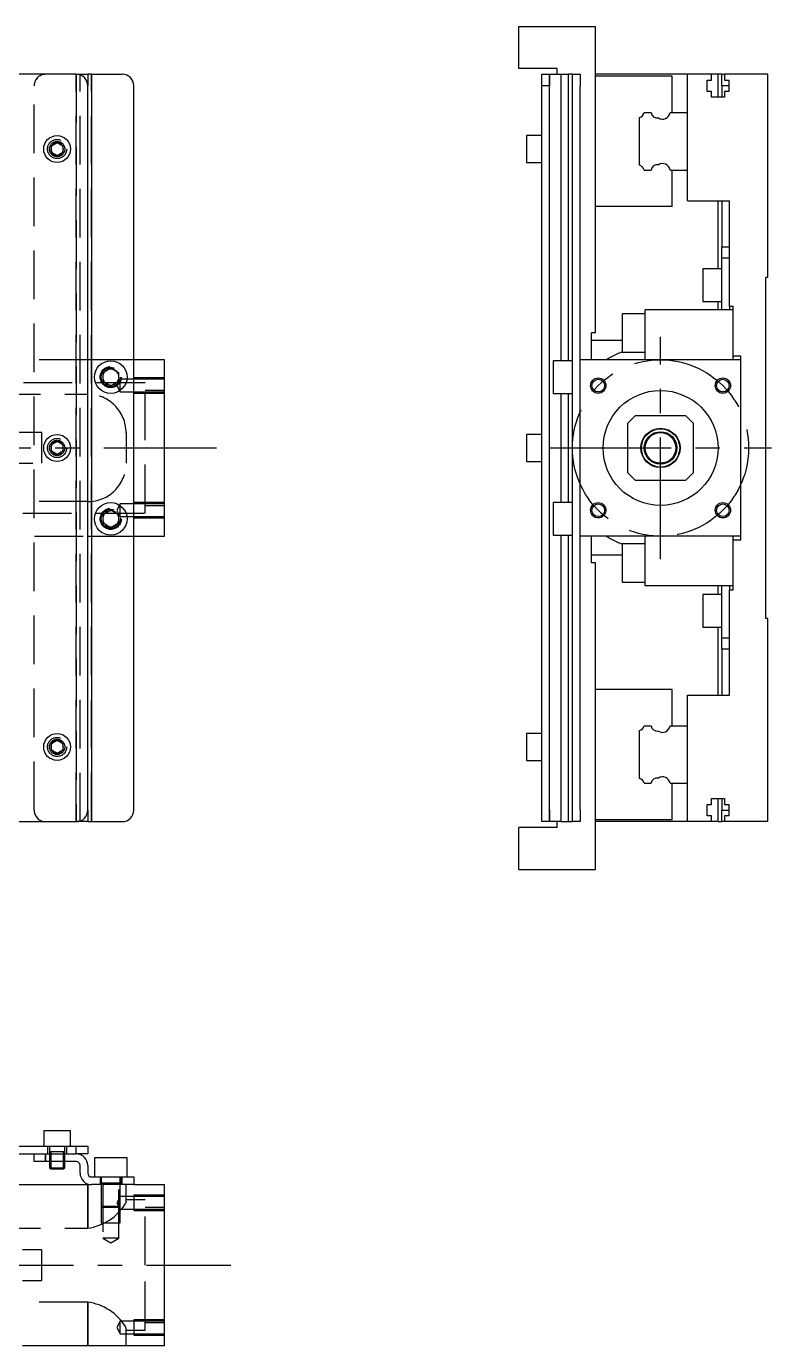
# Model space of a CAD drawing. Extents: x -28 to 553, y -302 to 112.
# Drawn here: x 358 to 552.5, y -234.2 to 110 of the extents above; entities that cross this region are included whole.
import ezdxf

# ---------------------------------------------------------------- set-up
doc = ezdxf.new("R2010")
doc.units = 0
doc.linetypes.add('CENTER', pattern=[50.8, 31.75, -6.35, 6.35, -6.35])
doc.linetypes.add('DASHED', pattern=[19.05, 12.7, -6.35])
doc.layers.get('0').update_dxf_attribs({"linetype": 'CONTINUOUS'})
doc.layers.add('CENTER', color=1, linetype='CENTER')

msp = doc.modelspace()

# ---------------------------------------------------------------- linework, layer by layer
at = {"color": 7, "linetype": 'CONTINUOUS'}
for p, q in [((486.53, 99), (486.53, 110)), ((486.53, 110), (506.53, 110)), ((506.53, 30), (506.53, 110)), ((371, 97.5), (3, 97.5)), ((371, 97.5), (374, 97.5)), ((374, 97.5), (374, 94.5)), ((375, 97.5), (374, 97.5)), ((375, 97.5), (375, -97.5)), ((375, 97.5), (383, 97.5)), ((496.53, 99), (486.53, 99)), ((492.53, 97.5), (494.53, 97.5)), ((492.53, 94.5), (492.53, 97.5)), ((494.53, 97.5), (497.53, 97.5)), ((494.53, 97.5), (494.53, 94.5)), ((496.53, 97.5), (496.53, 99)), ((497.53, 97.5), (497.53, 22.75)), ((497.53, 97.5), (499.53, 97.5)), ((499.53, 22.75), (499.53, 97.5)), ((500.53, 97.5), (499.53, 97.5)), ((500.53, 97.5), (502.53, 97.5)), ((500.53, 94.5), (500.53, 97.5)), ((502.53, 97.5), (502.53, 94.5)), ((530.53, 97.5), (506.53, 97.5)), ((526.53, 97), (506.53, 97)), ((526.53, 87.5), (526.53, 97)), ((530.53, 87.5), (530.53, 97.5)), ((536.83, 97.5), (530.53, 97.5)), ((538.53, 97.5), (536.83, 97.5)), ((536.83, 96), (536.83, 97.5)), ((538.53, 91.5), (538.53, 97.5)), ((539.53, 97.5), (538.53, 97.5)), ((539.53, 97.5), (540.23, 97.5)), ((539.53, 94.5), (539.53, 97.5)), ((540.23, 97.5), (540.23, 96)), ((551.53, 97.5), (540.23, 97.5)), ((551.53, 44.5), (551.53, 97.5)), ((374, -94.5), (374, 94.5)), ((386, -94.5), (386, 94.5)), ((494.53, 94.5), (492.53, 94.5)), ((492.53, -94.5), (492.53, 94.5)), ((494.53, -94.5), (494.53, 94.5)), ((500.53, -94.5), (500.53, 94.5)), ((502.53, 23), (502.53, 94.5)), ((535.68, 96), (536.83, 96)), ((535.68, 93), (535.68, 96)), ((536.83, 93), (535.68, 93)), ((536.83, 91.5), (536.83, 93)), ((541.38, 94.5), (539.53, 94.5)), ((539.53, 94.5), (539.53, 91.5)), ((540.23, 96), (541.38, 96)), ((540.23, 93), (540.23, 91.5)), ((541.38, 93), (540.23, 93)), ((541.38, 96), (541.38, 93)), ((540.23, 91.5), (536.83, 91.5)), ((518.03, 73.752272), (518.03, 86.247728)), ((519.282272, 87.5), (521.05668, 87.5)), ((526.007372, 87.5), (530.53, 87.5)), ((530.53, 72.5), (530.53, 87.5)), ((530.53, 72.5), (530.53, 87.5)), ((364.5, 78.866026), (366, 79.73205)), ((366, 79.73205), (367.5, 78.866026)), ((488.53, 81.5), (488.53, 78)), ((492.53, 81.5), (488.53, 81.5)), ((364.5, 77.133974), (364.5, 78.866026)), ((366, 76.26795), (364.5, 77.133974)), ((367.5, 77.133974), (366, 76.26795)), ((367.5, 78.866026), (367.5, 77.133974)), ((488.53, 78), (488.53, 74.5)), ((488.53, 74.5), (492.53, 74.5)), ((519.282272, 72.5), (521.05668, 72.5)), ((526.007372, 72.5), (530.53, 72.5)), ((526.53, 63), (526.53, 72.5)), ((530.53, 64.5), (530.53, 72.5)), ((526.53, 63), (506.53, 63)), ((530.53, 64.5), (541.53, 64.5)), ((538.53, 46.75), (538.53, 64.5)), ((539.53, 64.5), (539.53, 52.5)), ((541.53, 37), (541.53, 64.5)), ((539.53, 49.5), (539.53, 52.5)), ((539.53, 52.5), (541.53, 52.5)), ((541.53, 49.5), (539.53, 49.5)), ((539.53, 36), (539.53, 49.5)), ((534.53, 46.75), (534.53, 42.5)), ((539.53, 46.75), (534.53, 46.75)), ((534.53, 42.5), (534.53, 38.25)), ((551.53, 44.5), (551.03, 44.5)), ((551.03, -44.5), (551.03, 44.5)), ((534.53, 38.25), (539.53, 38.25)), ((538.53, 36), (538.53, 38.25)), ((513.53, 35), (513.53, 30)), ((519.53, 35), (513.53, 35)), ((542.53, 36), (519.53, 36)), ((519.53, 23), (519.53, 36)), ((541.53, 37), (542.53, 37)), ((541.53, 37), (541.53, 36)), ((542.53, 36), (542.53, 37)), ((542.53, 24), (542.53, 36)), ((542.53, 24), (542.53, 36)), ((506.53, 30), (505.53, 30)), ((505.53, 25), (505.53, 30)), ((513.53, 28), (505.53, 28)), ((513.53, 30), (513.53, 25)), ((505.53, 23), (505.53, 25)), ((513.53, 25), (519.53, 25)), ((378, 19.6547), (380, 20.809402)), ((380, 20.809402), (382, 19.6547)), ((394, 23), (386, 23)), ((394, -23), (394, 23)), ((495.53, 22.75), (495.53, 18.5)), ((500.53, 22.75), (495.53, 22.75)), ((502.53, -23), (502.53, 23)), ((544.53, 23), (502.53, 23)), ((542.53, 23), (542.53, 24)), ((542.53, 24), (544.53, 24)), ((544.53, 23), (544.53, 24)), ((544.53, -23), (544.53, 23)), ((378, 17.3453), (378, 19.6547)), ((380, 16.190598), (378, 17.3453)), ((382, 17.3453), (380, 16.190598)), ((382, 19.6547), (382, 17.3453)), ((495.53, 18.5), (495.53, 14.25)), ((495.53, 14.25), (500.53, 14.25)), ((497.53, 14.25), (497.53, -14.25)), ((499.53, -14.25), (499.53, 14.25)), ((517.03, 8.5), (515.03, 6.5)), ((517.03, 8.5), (530.03, 8.5)), ((532.03, 6.5), (530.03, 8.5)), ((488.53, 3.5), (488.53, 0)), ((492.53, 3.5), (488.53, 3.5)), ((515.03, -6.5), (515.03, 6.5)), ((532.03, 6.5), (532.03, -6.5)), ((364.5, 0.866026), (366, 1.73205)), ((364.5, -0.866026), (364.5, 0.866026)), ((366, 1.73205), (367.5, 0.866026)), ((367.5, 0.866026), (367.5, -0.866026)), ((366, -1.73205), (364.5, -0.866026)), ((367.5, -0.866026), (366, -1.73205)), ((488.53, 0), (488.53, -3.5)), ((488.53, -3.5), (492.53, -3.5)), ((515.03, -6.5), (517.03, -8.5)), ((530.03, -8.5), (532.03, -6.5)), ((530.03, -8.5), (517.03, -8.5)), ((378, -17.3453), (380, -16.190598)), ((380, -16.190598), (382, -17.3453)), ((495.53, -14.25), (495.53, -18.5)), ((500.53, -14.25), (495.53, -14.25)), ((378, -19.6547), (378, -17.3453)), ((380, -20.809402), (378, -19.6547)), ((382, -19.6547), (380, -20.809402)), ((382, -17.3453), (382, -19.6547)), ((495.53, -18.5), (495.53, -22.75)), ((386, -23), (394, -23)), ((495.53, -22.75), (500.53, -22.75)), ((497.53, -22.75), (497.53, -97.5)), ((499.53, -97.5), (499.53, -22.75)), ((544.53, -23), (502.53, -23)), ((502.53, -94.5), (502.53, -23)), ((505.53, -25), (505.53, -23)), ((519.53, -36), (519.53, -23)), ((542.53, -24), (542.53, -23)), ((542.53, -36), (542.53, -24)), ((542.53, -36), (542.53, -24)), ((542.53, -24), (544.53, -24)), ((544.53, -24), (544.53, -23)), ((505.53, -30), (505.53, -25)), ((513.53, -25), (513.53, -30)), ((519.53, -25), (513.53, -25)), ((513.53, -28), (505.53, -28)), ((506.53, -30), (505.53, -30)), ((506.53, -110), (506.53, -30)), ((513.53, -30), (513.53, -35)), ((513.53, -35), (519.53, -35)), ((542.53, -36), (519.53, -36)), ((538.53, -38.25), (538.53, -36)), ((539.53, -49.5), (539.53, -36)), ((541.53, -36), (541.53, -37)), ((541.53, -64.5), (541.53, -37)), ((541.53, -37), (542.53, -37)), ((542.53, -37), (542.53, -36)), ((534.53, -38.25), (534.53, -42.5)), ((539.53, -38.25), (534.53, -38.25)), ((534.53, -42.5), (534.53, -46.75)), ((551.53, -44.5), (551.03, -44.5)), ((551.53, -97.5), (551.53, -44.5)), ((534.53, -46.75), (539.53, -46.75)), ((538.53, -64.5), (538.53, -46.75)), ((539.53, -49.5), (541.53, -49.5)), ((539.53, -52.5), (539.53, -49.5)), ((541.53, -52.5), (539.53, -52.5)), ((539.53, -52.5), (539.53, -64.5)), ((526.53, -63), (506.53, -63)), ((526.53, -72.5), (526.53, -63)), ((530.53, -72.5), (530.53, -64.5)), ((530.53, -64.5), (541.53, -64.5)), ((488.53, -74.5), (488.53, -78)), ((492.53, -74.5), (488.53, -74.5)), ((518.03, -86.247728), (518.03, -73.752272)), ((519.282272, -72.5), (521.05668, -72.5)), ((526.007372, -72.5), (530.53, -72.5)), ((530.53, -87.5), (530.53, -72.5)), ((530.53, -87.5), (530.53, -72.5)), ((364.5, -77.133974), (366, -76.26795)), ((364.5, -78.866026), (364.5, -77.133974)), ((366, -79.73205), (364.5, -78.866026)), ((366, -76.26795), (367.5, -77.133974)), ((367.5, -78.866026), (366, -79.73205)), ((367.5, -77.133974), (367.5, -78.866026)), ((488.53, -78), (488.53, -81.5)), ((488.53, -81.5), (492.53, -81.5)), ((519.282272, -87.5), (521.05668, -87.5)), ((526.007372, -87.5), (530.53, -87.5)), ((526.53, -97), (526.53, -87.5)), ((530.53, -97.5), (530.53, -87.5)), ((536.83, -91.5), (540.23, -91.5)), ((536.83, -93), (536.83, -91.5)), ((538.53, -97.5), (538.53, -91.5)), ((539.53, -91.5), (539.53, -94.5)), ((540.23, -91.5), (540.23, -93)), ((374, -94.5), (374, -97.5)), ((492.53, -97.5), (492.53, -94.5)), ((494.53, -94.5), (494.53, -97.5)), ((500.53, -97.5), (500.53, -94.5)), ((502.53, -94.5), (502.53, -97.5)), ((535.68, -93), (536.83, -93)), ((535.68, -96), (535.68, -93)), ((536.83, -96), (535.68, -96)), ((536.83, -97.5), (536.83, -96)), ((539.53, -94.5), (541.38, -94.5)), ((539.53, -97.5), (539.53, -94.5)), ((540.23, -93), (541.38, -93)), ((540.23, -96), (540.23, -97.5)), ((541.38, -96), (540.23, -96)), ((541.38, -93), (541.38, -96)), ((3, -97.5), (371, -97.5)), ((374, -97.5), (371, -97.5)), ((374, -97.5), (375, -97.5)), ((375, -97.5), (383, -97.5)), ((486.53, -110), (486.53, -99)), ((496.53, -99), (486.53, -99)), ((494.53, -97.5), (492.53, -97.5)), ((497.53, -97.5), (494.53, -97.5)), ((496.53, -99), (496.53, -97.5)), ((497.53, -97.5), (499.53, -97.5)), ((499.53, -97.5), (500.53, -97.5)), ((502.53, -97.5), (500.53, -97.5)), ((526.53, -97), (506.53, -97)), ((530.53, -97.5), (506.53, -97.5)), ((536.83, -97.5), (530.53, -97.5)), ((538.53, -97.5), (536.83, -97.5)), ((538.53, -97.5), (539.53, -97.5)), ((540.23, -97.5), (539.53, -97.5)), ((551.53, -97.5), (540.23, -97.5)), ((486.53, -110), (506.53, -110)), ((369.5, -178.21), (362.5, -178.21)), ((362.5, -178.21), (362.5, -182.21)), ((369.5, -182.21), (369.5, -178.21)), ((287, -182.21), (371, -182.21)), ((371, -184.21), (371, -182.21)), ((371, -182.21), (374, -182.21)), ((374, -182.21), (374, -184.21)), ((287, -184.21), (363, -184.21)), ((360, -186.21), (360, -184.21)), ((363, -184.21), (371, -184.21)), ((363, -184.21), (371, -184.21)), ((374, -184.21), (371, -184.21)), ((384.25, -185.21), (375.75, -185.21)), ((375.75, -185.21), (375.75, -190.21)), ((384.25, -190.21), (384.25, -185.21)), ((363, -186.21), (360, -186.21)), ((371, -186.21), (363, -186.21)), ((364, -186.21), (364, -187.86)), ((364, -187.86), (368, -187.86)), ((364, -187.86), (364.35, -188.21)), ((364.35, -186.21), (364.35, -188.21)), ((367.65, -188.21), (364.35, -188.21)), ((367.65, -188.21), (367.65, -186.21)), ((367.65, -188.21), (368, -187.86)), ((368, -187.86), (368, -186.21)), ((372, -189.21), (372, -187.21)), ((374, -187.21), (374, -189.21)), ((322, -192.21), (375, -192.21)), ((375, -190.21), (383, -190.21)), ((383, -192.21), (375, -192.21)), ((383, -192.21), (383, -190.21)), ((383, -190.21), (386, -190.21)), ((386, -192.21), (383, -192.21)), ((386, -190.21), (386, -192.21)), ((386, -192.21), (394, -192.21)), ((394, -234.21), (394, -192.21)), ((357, -234.21), (394, -234.21))]:
    msp.add_line(p, q, dxfattribs=at)
at = {"color": 3, "linetype": 'DASHED'}
for p, q in [((371, -97.5), (371, 97.5)), ((371, 97.5), (371, -97.5)), ((372, -97.5), (372, 97.5)), ((375, -97.5), (375, 97.5)), ((494.53, 94.5), (494.53, 97.5)), ((360, -94.5), (360, 94.5)), ((367.973226, 78.326156), (368, 78)), ((374, 23), (322, 23)), ((386, 23), (374, 23)), ((377.5, 18.5), (377.52689, 18.865682)), ((382.5, 17.913456), (382.355836, 17.663756)), ((382.5, 14.613456), (382.5, 17.913456)), ((386, 17.913456), (382.5, 17.913456)), ((394, 18.26345), (386, 18.26345)), ((394, 17.913456), (386, 17.913456)), ((389, 17), (338, 17)), ((349, 14), (374, 14)), ((381.90257, 16.878676), (381.547372, 16.263456)), ((381.547372, 16.263456), (382.5, 14.613456)), ((382.5, 14.613456), (386, 14.613456)), ((386, 14.613456), (394, 14.613456)), ((386, 14.26346), (394, 14.26346)), ((389, -17), (389, 17)), ((394, 15), (389, 15)), ((362, 4), (347, 4)), ((362, -4), (362, 4)), ((384, 4), (384, -4)), ((364, 0), (364.023172, 0.30356)), ((347, -4), (362, -4)), ((523.53, -5), (524.137178, -4.962996)), ((338, -17), (389, -17)), ((374, -14), (349, -14)), ((382.5, -14.613456), (381.547372, -16.263456)), ((381.547372, -16.263456), (381.90364, -16.880528)), ((382.5, -17.913456), (382.5, -14.613456)), ((386, -14.613456), (382.5, -14.613456)), ((394, -14.26346), (386, -14.26346)), ((394, -14.613456), (386, -14.613456)), ((389, -15), (394, -15)), ((382.355326, -17.662872), (382.5, -17.913456)), ((382.483582, -18.213962), (382.5, -18.5)), ((382.5, -17.913456), (386, -17.913456)), ((386, -17.913456), (394, -17.913456)), ((386, -18.26345), (394, -18.26345)), ((322, -23), (374, -23)), ((374, -23), (386, -23)), ((367.973226, -77.673844), (368, -78)), ((494.53, -97.5), (494.53, -94.5)), ((363.5, -182.21), (363.5, -184.21)), ((364, -182.21), (364, -186.21)), ((368, -186.21), (368, -182.21)), ((368.5, -184.21), (368.5, -182.21)), ((360, -184.21), (363, -184.21)), ((363, -184.21), (363, -186.21)), ((363, -186.21), (363, -184.21)), ((368.000006, -183.61), (363.999994, -183.61)), ((364.000006, -184.21), (364.000006, -186.21)), ((364.35, -183.61), (364.35, -186.21)), ((367.65, -186.21), (367.65, -183.61)), ((367.999994, -186.21), (367.999994, -184.21)), ((374, -192.21), (374, -203.56635)), ((374, -203.56635), (374, -192.21)), ((377.25, -190.21), (377.25, -192.21)), ((382.500006, -191.81), (377.499994, -191.81)), ((377.5, -190.21), (377.500006, -202.21)), ((377.500006, -190.21), (377.500006, -197.81)), ((377.9, -191.81), (377.9, -206.21)), ((382.1, -206.21), (382.1, -191.81)), ((382.499994, -202.21), (382.5, -190.21)), ((382.75, -192.21), (382.75, -190.21)), ((384, -196.687288), (384, -192.21)), ((382.5, -195.296544), (381.547372, -196.946544)), ((394, -195.296544), (382.5, -195.296544)), ((386, -194.94655), (386, -198.94654)), ((394, -194.94655), (386, -194.94655)), ((377.5, -197.81), (382.5, -197.81)), ((377.5, -197.81), (377.9, -198.21)), ((382.1, -198.21), (377.9, -198.21)), ((381.547372, -196.946544), (382.5, -198.596544)), ((382.1, -198.21), (382.5, -197.81)), ((382.5, -198.596544), (394, -198.596544)), ((383.966794, -196.90572), (383.869504, -197.162408)), ((384, -196.687288), (383.966794, -196.90572)), ((389, -196.21), (384, -196.21)), ((386, -198.94654), (394, -198.94654)), ((389, -213.21), (389, -196.21)), ((394, -198.21), (389, -198.21)), ((377.500006, -202.21), (382.499994, -202.21)), ((349, -203.56635), (374, -203.56635)), ((382.1, -206.21), (377.9, -206.21)), ((377.9, -206.21), (380, -207.422436)), ((380, -207.422436), (382.1, -206.21)), ((362, -209.21), (357, -209.21)), ((362, -213.21), (362, -209.21)), ((362, -217.21), (362, -213.21)), ((389, -230.21), (389, -213.21)), ((357, -217.21), (362, -217.21)), ((374, -222.85365), (349, -222.85365)), ((374, -222.85365), (374, -234.21)), ((374, -234.21), (374, -222.85365)), ((382.5, -227.823456), (381.547372, -229.473456)), ((381.547372, -229.473456), (382.5, -231.123456)), ((382.5, -231.123456), (382.5, -227.823456)), ((394, -227.823456), (382.5, -227.823456)), ((383.966794, -229.51428), (383.869504, -229.257592)), ((384, -229.732712), (383.966794, -229.51428)), ((384, -234.21), (384, -229.732712)), ((384, -230.21), (389, -230.21)), ((386, -227.47346), (386, -231.47345)), ((394, -227.47346), (386, -227.47346)), ((389, -228.21), (394, -228.21)), ((382.5, -231.123456), (394, -231.123456)), ((386, -231.47345), (394, -231.47345))]:
    msp.add_line(p, q, dxfattribs=at)
at = {"color": 7, "linetype": 'CONTINUOUS'}
for centre, radius in [((366, 78), 3.5), ((380, 18.5), 4.25), ((507.266544, 16.263456), 1.65), ((539.793456, 16.263456), 1.65), ((523.53, 0), 15), ((366, 0), 3.5), ((523.53, 0), 5.125), ((523.53, 0), 5), ((523.53, 0), 4.25), ((523.53, 0), 4), ((380, -18.5), 4.25), ((507.266544, -16.263456), 1.65), ((539.793456, -16.263456), 1.65), ((366, -78), 3.5)]:
    msp.add_circle(centre, radius, dxfattribs=at)
at = {"color": 3, "linetype": 'DASHED'}
for centre, radius in [((366, 78), 2.5), ((366, 78), 2), ((380, 18.5), 2.75), ((380, 18.5), 2.5), ((366, 0), 2.5), ((366, 0), 2), ((380, -18.5), 2.75), ((380, -18.5), 2.5), ((366, -78), 2.5), ((366, -78), 2)]:
    msp.add_circle(centre, radius, dxfattribs=at)
at = {"color": 3, "linetype": 'CONTINUOUS'}
for centre in [(507.266544, 16.263456), (539.793456, 16.263456), (507.266544, -16.263456), (539.793456, -16.263456)]:
    msp.add_circle(centre, 2, dxfattribs=at)
at = {"color": 3, "linetype": 'DASHED'}
for centre, radius, start, end in [((363, 94.5), 3, 90, 180), ((374, 4), 10, 0, 90), ((374, -4), 10, 270, 0), ((363, -94.5), 3, 180, 270), ((372.02589, -189.716712), 13.989624, 278.11222382, 327.84375684), ((372.02589, -236.703288), 13.989624, 32.15624316, 81.88777618)]:
    msp.add_arc(centre, radius, start, end, dxfattribs=at)
at = {"color": 7, "linetype": 'CONTINUOUS'}
for centre, radius, start, end in [((371, 94.5), 3, 0, 90), ((383, 94.5), 3, 0, 90), ((517.63, 87.9), 1.7, 283.608961, 346.391039), ((522.73, 87.8), 1.7, 190.164249, 277.540197), ((524.03, 87.8), 2, 237.42103, 351.373073), ((366, 78), 1.65, 95.380023, 144.619977), ((366, 78), 1.65, 84.619977, 95.380023), ((366, 78), 1.65, 35.380023, 84.619977), ((366, 78), 1.65, 155.380023, 180), ((366, 78), 1.65, 180, 204.619977), ((366, 78), 1.65, 144.619977, 155.380023), ((366, 78), 1.65, 204.619977, 215.380023), ((366, 78), 1.65, 215.380023, 264.619977), ((366, 78), 1.65, 264.619977, 275.380023), ((366, 78), 1.65, 275.380023, 324.619977), ((366, 78), 1.65, 24.619977, 35.380023), ((366, 78), 1.65, 324.619977, 335.380023), ((366, 78), 1.65, 335.380023, 24.619977), ((517.63, 72.1), 1.7, 13.608961, 76.391039), ((522.73, 72.2), 1.7, 82.459803, 169.835751), ((524.03, 72.2), 2, 8.626927, 122.57897), ((523.53, 0), 27, 111.738461, 121.586338), ((380, 18.5), 2.1, 162.24721, 180), ((380, 18.5), 2.1, 180, 197.75279), ((380, 18.5), 2.1, 137.75279, 162.24721), ((380, 18.5), 2.1, 197.75279, 222.24721), ((380, 18.5), 2.1, 102.24721, 137.75279), ((380, 18.5), 2.1, 77.75279, 102.24721), ((380, 18.5), 2.1, 42.24721, 77.75279), ((380, 18.5), 2.1, 17.75279, 42.24721), ((380, 18.5), 2.1, 317.75279, 342.24721), ((380, 18.5), 2.1, 342.24721, 17.75279), ((380, 18.5), 2.1, 222.24721, 257.75279), ((380, 18.5), 2.1, 257.75279, 282.24721), ((380, 18.5), 2.1, 282.24721, 317.75279), ((366, 0), 1.65, 155.380023, 180), ((366, 0), 1.65, 144.619977, 155.380023), ((366, 0), 1.65, 95.380023, 144.619977), ((366, 0), 1.65, 84.619977, 95.380023), ((366, 0), 1.65, 35.380023, 84.619977), ((366, 0), 1.65, 24.619977, 35.380023), ((366, 0), 1.65, 335.380023, 24.619977), ((366, 0), 1.65, 180, 204.619977), ((366, 0), 1.65, 204.619977, 215.380023), ((366, 0), 1.65, 215.380023, 264.619977), ((366, 0), 1.65, 264.619977, 275.380023), ((366, 0), 1.65, 275.380023, 324.619977), ((366, 0), 1.65, 324.619977, 335.380023), ((380, -18.5), 2.1, 137.75279, 162.24721), ((380, -18.5), 2.1, 102.24721, 137.75279), ((380, -18.5), 2.1, 77.75279, 102.24721), ((380, -18.5), 2.1, 42.24721, 77.75279), ((380, -18.5), 2.1, 17.75279, 42.24721), ((380, -18.5), 2.1, 162.24721, 180), ((380, -18.5), 2.1, 180, 197.75279), ((380, -18.5), 2.1, 197.75279, 222.24721), ((380, -18.5), 2.1, 222.24721, 257.75279), ((380, -18.5), 2.1, 257.75279, 282.24721), ((380, -18.5), 2.1, 282.24721, 317.75279), ((380, -18.5), 2.1, 317.75279, 342.24721), ((380, -18.5), 2.1, 342.24721, 17.75279), ((523.53, 0), 27, 238.413662, 248.261539), ((517.63, -72.1), 1.7, 283.608961, 346.391039), ((522.73, -72.2), 1.7, 190.164249, 277.540197), ((524.03, -72.2), 2, 237.42103, 351.373073), ((366, -78), 1.65, 155.380023, 180), ((366, -78), 1.65, 180, 204.619977), ((366, -78), 1.65, 144.619977, 155.380023), ((366, -78), 1.65, 204.619977, 215.380023), ((366, -78), 1.65, 95.380023, 144.619977), ((366, -78), 1.65, 215.380023, 264.619977), ((366, -78), 1.65, 84.619977, 95.380023), ((366, -78), 1.65, 35.380023, 84.619977), ((366, -78), 1.65, 275.380023, 324.619977), ((366, -78), 1.65, 24.619977, 35.380023), ((366, -78), 1.65, 324.619977, 335.380023), ((366, -78), 1.65, 335.380023, 24.619977), ((366, -78), 1.65, 264.619977, 275.380023), ((524.03, -87.8), 2, 8.626927, 122.57897), ((517.63, -87.9), 1.7, 13.608961, 76.391039), ((522.73, -87.8), 1.7, 82.459803, 169.835751), ((371, -94.5), 3, 270, 0), ((383, -94.5), 3, 270, 0), ((371, -187.21), 3, 0, 90), ((371, -187.21), 1, 0, 90), ((375, -189.21), 3, 180, 270), ((375, -189.21), 1, 180, 270)]:
    msp.add_arc(centre, radius, start, end, dxfattribs=at)
at = {"layer": 'CENTER', "color": 1, "linetype": 'CENTER'}
for p, q in [((523.53, -29), (523.53, 29)), ((-28.21745, 0), (407.622347, 0)), ((494.53, 0), (552.53, 0)), ((-17.038029, -213.21), (411.347774, -213.21))]:
    msp.add_line(p, q, dxfattribs=at)
msp.add_circle((523.53, 0), 23, dxfattribs=at)

doc.saveas('drawing.dxf')
